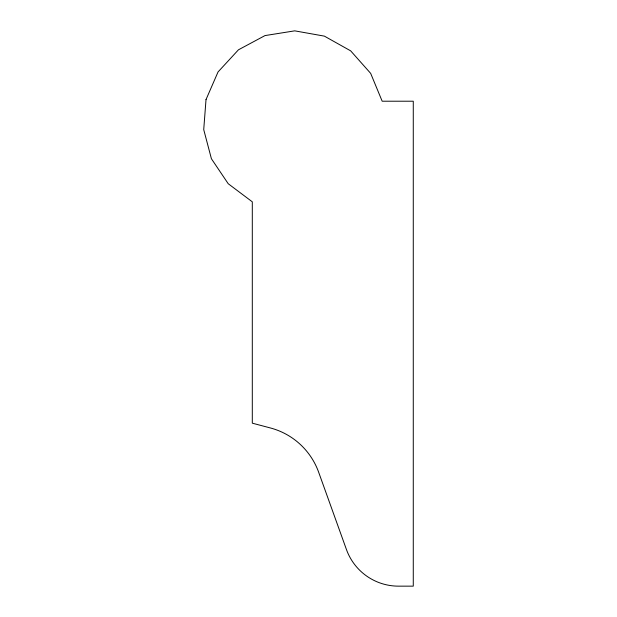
<?xml version="1.0" encoding="UTF-8"?>
<svg xmlns="http://www.w3.org/2000/svg" width="617" height="617" viewBox="0 0 617 617"><rect width="100%" height="100%" fill="white"/><g stroke="black" fill="none" stroke-linecap="round" stroke-linejoin="round"><path stroke-width="0.93" d="M206.016 99.584L203.726 129.616L211.407 158.739L228.221 183.727L252.299 201.828L252.299 423.169L270.416 427.967A70.431 70.431 0 0 1 318.657 472.221L346.445 549.531A55.337 55.337 0 0 0 398.52 586.15L413.274 586.15L413.274 101.211L382.17 101.211L370.67 73.377L350.672 50.856L324.388 36.133L294.733 30.85L264.994 35.585L238.44 49.815L218.032 71.965L206.016 99.584"/></g></svg>
